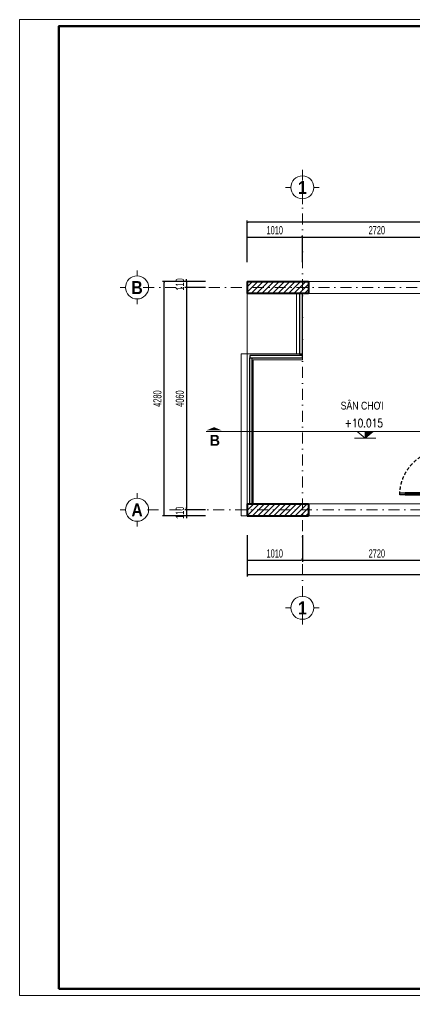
# Model space of a CAD drawing. Header units: millimetres. Extents: x 2565303 to 2664360, y -865723 to -262051.
# Drawn here: x 2629635 to 2636850, y -536621 to -518801 of the extents above; entities that cross this region are included whole.
import ezdxf
from ezdxf.enums import TextEntityAlignment as Align

# ---------------------------------------------------------------- set-up
doc = ezdxf.new("R2010")
doc.units = ezdxf.units.MM
doc.header["$LTSCALE"] = 10
doc.header["$MEASUREMENT"] = 0
doc.linetypes.add('DASHDOT', pattern=[1, 0.5, -0.25, 0, -0.25])
doc.linetypes.add('HIDDEN', pattern=[9.525, 6.35, -3.175])
doc.layers.get('0').update_dxf_attribs({"linetype": 'CONTINUOUS'})
doc.layers.get('DEFPOINTS').update_dxf_attribs({"color": 10, "linetype": 'CONTINUOUS'})
for name, color, linetype, lineweight in [('- Nội Thất', 83, 'CONTINUOUS', 25), ('-thay1', 7, 'CONTINUOUS', 18), ('LC Dim', 8, 'CONTINUOUS', 13), ('LC Hatch', 252, 'CONTINUOUS', 5), ('LC ISO', 153, 'CONTINUOUS', 13), ('LC Khac', 4, 'CONTINUOUS', 9), ('LC MANH DUT', 35, 'HIDDEN', 5), ('LC Net dam2', 6, 'CONTINUOUS', 40), ('LC Net manh', 250, 'CONTINUOUS', 5), ('LC Net truc', 134, 'DASHDOT', 5), ('LC Text1', 20, 'CONTINUOUS', 13), ('LC Text2', 7, 'CONTINUOUS', 13)]:
    doc.layers.add(name, color=color, linetype=linetype, lineweight=lineweight)
doc.layers.add('Khungten_LCDI', color=7, linetype='CONTINUOUS')
doc.layers.add('M3', color=3, linetype='CONTINUOUS')
doc.styles.add('HOATBIF', font='hoatbif.shx', dxfattribs={"width": 0.65})
doc.styles.add('Khungten', font='', dxfattribs={"width": 0.9, "height": 5000})
doc.styles.add('LC 1', font='')
doc.styles.add('T1', font='Vnsimli.shx', dxfattribs={"width": 0.7})
doc.styles.add('T2', font='', dxfattribs={"width": 0.8})
doc.styles.add('Title', font='', dxfattribs={"width": 0.8})
doc.styles.get('Khungten').set_extended_font_data('.VnAvantH')
doc.styles.get('LC 1').set_extended_font_data('.VnAvantH', bold=True)
doc.styles.get('T2').set_extended_font_data('.VnArialH')
doc.styles.get('Title').set_extended_font_data('.VnBlackH')
doc.dimstyles.new('1-100 (1-60)', dxfattribs={"dimscale": 60, "dimtxt": 2.5, "dimasz": 0.35, "dimexe": 0.5, "dimexo": 0, "dimgap": 0.8, "dimtad": 1, "dimdec": 0, "dimzin": 0, "dimdsep": 46, "dimtxsty": 'HOATBIF', "dimblk1": 'DOT', "dimblk2": 'DOT', "dimsah": 1, "dimcen": -1, "dimdle": 1, "dimclrd": 256, "dimclre": 256, "dimclrt": 4, "dimadec": 3, "dimazin": 2, "dimtfac": 0.333333, "dimtdec": 0, "dimtix": 1, "dimtmove": 2, "dimatfit": 3, "dimldrblk": 'DOT', "dimfxl": 1, "dimtvp": 0.833333, "dimtolj": 1, "dimtzin": 0, "dimarcsym": 0})

# ---------------------------------------------------------------- blocks, each defined once
blk = doc.blocks.new('DOT')
at = {"layer": 'M3', "color": 0, "linetype": 'ByBlock'}
blk.add_line((-0.5, 0), (-1, 0), dxfattribs=at)
at = {"layer": 'M3', "color": 0, "linetype": 'ByBlock', "const_width": 0.5}
blk.add_lwpolyline([(-0.25, 0, 1), (0.25, 0, 1)], format="xyb", close=True, dxfattribs=at)
blk = doc.blocks.new('*D104')
at = {"layer": 'DEFPOINTS', "color": 0, "transparency": 16777216}
for p in [(2634803, -522772), (2633793, -523231), (2634803, -523231)]:
    blk.add_point(p, dxfattribs=at)
at = {"layer": 'LC Dim', "lineweight": -2, "transparency": 16777216}
for p, q in [((2633793, -523231), (2633793, -522742)), ((2633814, -522772), (2634782, -522772)), ((2634803, -523231), (2634803, -522742))]:
    blk.add_line(p, q, dxfattribs=at)
at = {"layer": 'LC Dim', "lineweight": -2, "transparency": 16777216, "xscale": 21, "yscale": 21, "zscale": 21, "rotation": 180}
blk.add_blockref('DOT', (2633793, -522772), dxfattribs=at)
at = {"layer": 'LC Dim', "lineweight": -2, "transparency": 16777216, "xscale": 21, "yscale": 21, "zscale": 21}
blk.add_blockref('DOT', (2634803, -522772), dxfattribs=at)
at = {"layer": 'LC Dim', "color": 4, "transparency": 16777216, "insert": (2634298, -522649), "char_height": 150, "attachment_point": 5, "style": 'HOATBIF'}
blk.add_mtext('\\A1;1010', dxfattribs=at)
blk = doc.blocks.new('*D105')
at = {"layer": 'DEFPOINTS', "color": 0, "transparency": 16777216}
for p in [(2637523, -522772), (2634803, -523231), (2637523, -523231)]:
    blk.add_point(p, dxfattribs=at)
at = {"layer": 'LC Dim', "lineweight": -2, "transparency": 16777216}
for p, q in [((2634803, -523231), (2634803, -522742)), ((2634824, -522772), (2637502, -522772)), ((2637523, -523231), (2637523, -522742))]:
    blk.add_line(p, q, dxfattribs=at)
at = {"layer": 'LC Dim', "lineweight": -2, "transparency": 16777216, "xscale": 21, "yscale": 21, "zscale": 21, "rotation": 180}
blk.add_blockref('DOT', (2634803, -522772), dxfattribs=at)
at = {"layer": 'LC Dim', "lineweight": -2, "transparency": 16777216, "xscale": 21, "yscale": 21, "zscale": 21}
blk.add_blockref('DOT', (2637523, -522772), dxfattribs=at)
at = {"layer": 'LC Dim', "color": 4, "transparency": 16777216, "insert": (2636163, -522649), "char_height": 150, "attachment_point": 5, "style": 'HOATBIF'}
blk.add_mtext('\\A1;2720', dxfattribs=at)
blk = doc.blocks.new('*D110')
at = {"layer": 'DEFPOINTS', "color": 0, "transparency": 16777216}
for p in [(2633793, -522502), (2633793, -523231), (2648693, -523231)]:
    blk.add_point(p, dxfattribs=at)
at = {"layer": 'LC Dim', "lineweight": -2, "transparency": 16777216}
for p, q in [((2633793, -523231), (2633793, -522472)), ((2648693, -523231), (2648693, -522472)), ((2648672, -522502), (2633814, -522502))]:
    blk.add_line(p, q, dxfattribs=at)
at = {"layer": 'LC Dim', "lineweight": -2, "transparency": 16777216, "xscale": 21, "yscale": 21, "zscale": 21, "rotation": 180}
blk.add_blockref('DOT', (2633793, -522502), dxfattribs=at)
at = {"layer": 'LC Dim', "lineweight": -2, "transparency": 16777216, "xscale": 21, "yscale": 21, "zscale": 21}
blk.add_blockref('DOT', (2648693, -522502), dxfattribs=at)
at = {"layer": 'LC Dim', "color": 4, "transparency": 16777216, "insert": (2641613, -522379), "char_height": 150, "attachment_point": 5, "style": 'HOATBIF'}
blk.add_mtext('\\A1;14900', dxfattribs=at)
blk = doc.blocks.new('*D111')
at = {"layer": 'DEFPOINTS', "color": 0, "transparency": 16777216}
for p in [(2633793, -528214), (2634803, -528214), (2634803, -528674)]:
    blk.add_point(p, dxfattribs=at)
at = {"layer": 'LC Dim', "lineweight": -2, "transparency": 16777216}
for p, q in [((2633793, -528214), (2633793, -528704)), ((2634803, -528214), (2634803, -528704)), ((2633814, -528674), (2634782, -528674))]:
    blk.add_line(p, q, dxfattribs=at)
at = {"layer": 'LC Dim', "lineweight": -2, "transparency": 16777216, "xscale": 21, "yscale": 21, "zscale": 21, "rotation": 180}
blk.add_blockref('DOT', (2633793, -528674), dxfattribs=at)
at = {"layer": 'LC Dim', "lineweight": -2, "transparency": 16777216, "xscale": 21, "yscale": 21, "zscale": 21}
blk.add_blockref('DOT', (2634803, -528674), dxfattribs=at)
at = {"layer": 'LC Dim', "color": 4, "transparency": 16777216, "insert": (2634298, -528551), "char_height": 150, "attachment_point": 5, "style": 'HOATBIF'}
blk.add_mtext('\\A1;1010', dxfattribs=at)
blk = doc.blocks.new('*D112')
at = {"layer": 'DEFPOINTS', "color": 0, "transparency": 16777216}
for p in [(2634803, -528214), (2637523, -528214), (2637523, -528674)]:
    blk.add_point(p, dxfattribs=at)
at = {"layer": 'LC Dim', "lineweight": -2, "transparency": 16777216}
for p, q in [((2634803, -528214), (2634803, -528704)), ((2637523, -528214), (2637523, -528704)), ((2634824, -528674), (2637502, -528674))]:
    blk.add_line(p, q, dxfattribs=at)
at = {"layer": 'LC Dim', "lineweight": -2, "transparency": 16777216, "xscale": 21, "yscale": 21, "zscale": 21, "rotation": 180}
blk.add_blockref('DOT', (2634803, -528674), dxfattribs=at)
at = {"layer": 'LC Dim', "lineweight": -2, "transparency": 16777216, "xscale": 21, "yscale": 21, "zscale": 21}
blk.add_blockref('DOT', (2637523, -528674), dxfattribs=at)
at = {"layer": 'LC Dim', "color": 4, "transparency": 16777216, "insert": (2636163, -528551), "char_height": 150, "attachment_point": 5, "style": 'HOATBIF'}
blk.add_mtext('\\A1;2720', dxfattribs=at)
blk = doc.blocks.new('*D117')
at = {"layer": 'DEFPOINTS', "color": 0, "transparency": 16777216}
for p in [(2633793, -528214), (2648693, -528214), (2633793, -528943)]:
    blk.add_point(p, dxfattribs=at)
at = {"layer": 'LC Dim', "lineweight": -2, "transparency": 16777216}
for p, q in [((2633793, -528214), (2633793, -528973)), ((2648693, -528214), (2648693, -528973)), ((2648672, -528943), (2633814, -528943))]:
    blk.add_line(p, q, dxfattribs=at)
at = {"layer": 'LC Dim', "lineweight": -2, "transparency": 16777216, "xscale": 21, "yscale": 21, "zscale": 21, "rotation": 180}
blk.add_blockref('DOT', (2633793, -528943), dxfattribs=at)
at = {"layer": 'LC Dim', "lineweight": -2, "transparency": 16777216, "xscale": 21, "yscale": 21, "zscale": 21}
blk.add_blockref('DOT', (2648693, -528943), dxfattribs=at)
at = {"layer": 'LC Dim', "color": 4, "transparency": 16777216, "insert": (2641613, -528820), "char_height": 150, "attachment_point": 5, "style": 'HOATBIF'}
blk.add_mtext('\\A1;14900', dxfattribs=at)
blk = doc.blocks.new('*D118')
at = {"layer": 'DEFPOINTS', "color": 0, "transparency": 16777216}
for p in [(2632688, -523693), (2633033, -523583), (2633033, -523693)]:
    blk.add_point(p, dxfattribs=at)
at = {"layer": 'LC Dim', "lineweight": -2, "transparency": 16777216}
for p, q in [((2632688, -523562), (2632688, -523541)), ((2633033, -523583), (2632658, -523583)), ((2633033, -523693), (2632658, -523693)), ((2632688, -523583), (2632688, -523693)), ((2632688, -523714), (2632688, -523735))]:
    blk.add_line(p, q, dxfattribs=at)
at = {"layer": 'LC Dim', "lineweight": -2, "transparency": 16777216, "xscale": 21, "yscale": 21, "zscale": 21}
for p, rotation in [((2632688, -523583), 270), ((2632688, -523693), 90)]:
    blk.add_blockref('DOT', p, dxfattribs=dict(at, rotation=rotation))
at = {"layer": 'LC Dim', "color": 4, "transparency": 16777216, "insert": (2632565, -523638), "char_height": 150, "attachment_point": 5, "rotation": 90, "style": 'HOATBIF'}
blk.add_mtext('\\A1;110', dxfattribs=at)
blk = doc.blocks.new('*D119')
at = {"layer": 'DEFPOINTS', "color": 0, "transparency": 16777216}
for p in [(2633033, -523693), (2632688, -527753), (2633033, -527753)]:
    blk.add_point(p, dxfattribs=at)
at = {"layer": 'LC Dim', "lineweight": -2, "transparency": 16777216}
for p, q in [((2633033, -523693), (2632658, -523693)), ((2632688, -523714), (2632688, -527732)), ((2633033, -527753), (2632658, -527753))]:
    blk.add_line(p, q, dxfattribs=at)
at = {"layer": 'LC Dim', "lineweight": -2, "transparency": 16777216, "xscale": 21, "yscale": 21, "zscale": 21}
for p, rotation in [((2632688, -523693), 90), ((2632688, -527753), 270)]:
    blk.add_blockref('DOT', p, dxfattribs=dict(at, rotation=rotation))
at = {"layer": 'LC Dim', "color": 4, "transparency": 16777216, "insert": (2632565, -525723), "char_height": 150, "attachment_point": 5, "rotation": 90, "style": 'HOATBIF'}
blk.add_mtext('\\A1;4060', dxfattribs=at)
blk = doc.blocks.new('*D120')
at = {"layer": 'DEFPOINTS', "color": 0, "transparency": 16777216}
for p in [(2633033, -527753), (2632688, -527863), (2633033, -527863)]:
    blk.add_point(p, dxfattribs=at)
at = {"layer": 'LC Dim', "lineweight": -2, "transparency": 16777216}
for p, q in [((2633033, -527753), (2632658, -527753)), ((2632688, -527732), (2632688, -527711)), ((2632688, -527753), (2632688, -527863)), ((2633033, -527863), (2632658, -527863)), ((2632688, -527884), (2632688, -527905))]:
    blk.add_line(p, q, dxfattribs=at)
at = {"layer": 'LC Dim', "lineweight": -2, "transparency": 16777216, "xscale": 21, "yscale": 21, "zscale": 21}
for p, rotation in [((2632688, -527753), 270), ((2632688, -527863), 90)]:
    blk.add_blockref('DOT', p, dxfattribs=dict(at, rotation=rotation))
at = {"layer": 'LC Dim', "color": 4, "transparency": 16777216, "insert": (2632565, -527808), "char_height": 150, "attachment_point": 5, "rotation": 90, "style": 'HOATBIF'}
blk.add_mtext('\\A1;110', dxfattribs=at)
blk = doc.blocks.new('*D121')
at = {"layer": 'DEFPOINTS', "color": 0, "transparency": 16777216}
for p in [(2632278, -523583), (2633033, -523583), (2633033, -527863)]:
    blk.add_point(p, dxfattribs=at)
at = {"layer": 'LC Dim', "lineweight": -2, "transparency": 16777216}
for p, q in [((2633033, -523583), (2632248, -523583)), ((2632278, -527842), (2632278, -523604)), ((2633033, -527863), (2632248, -527863))]:
    blk.add_line(p, q, dxfattribs=at)
at = {"layer": 'LC Dim', "lineweight": -2, "transparency": 16777216, "xscale": 21, "yscale": 21, "zscale": 21}
for p, rotation in [((2632278, -523583), 90), ((2632278, -527863), 270)]:
    blk.add_blockref('DOT', p, dxfattribs=dict(at, rotation=rotation))
at = {"layer": 'LC Dim', "color": 4, "transparency": 16777216, "insert": (2632155, -525723), "char_height": 150, "attachment_point": 5, "rotation": 90, "style": 'HOATBIF'}
blk.add_mtext('\\A1;4280', dxfattribs=at)
blk = doc.blocks.new('*U49')
blk.add_line((-70, 100), (-70, 730))
for points in [[(-50, 0), (-50, 830), (-90, 830), (-90, 0)], [(-50, 100), (-90, 100), (-90, 730), (-50, 730)], [(0, -110), (-60, -110), (-60, -40), (-50, -40), (-50, 0), (0, 0)], [(-930, -110), (-870, -110), (-870, -40), (-880, -40), (-880, 0), (-930, 0)]]:
    blk.add_lwpolyline(points, close=True)
at = {"linetype": 'HIDDEN'}
blk.add_arc((-50, 0), 830, 90, 180, dxfattribs=at)
blk = doc.blocks.new('lcdi fix')
at = {"layer": 'DEFPOINTS', "lineweight": 0}
blk.add_lwpolyline([(-1200, -14850), (-1200, 14850), (40800, 14850), (40800, -14850)], close=True, dxfattribs=at)
at = {"layer": 'Khungten_LCDI', "color": 5, "lineweight": 60}
blk.add_lwpolyline([(0, -14650), (0, 14650), (40600, 14650), (40600, -14650)], close=True, dxfattribs=at)
at = {"color": 7, "style": 'Khungten', "width": 0.8}
for tag, p in [('REVISION', (39499, -10746)), ('NGAYHT', (39546, -11609))]:
    blk.add_attdef(tag, text='', height=200, dxfattribs=at).set_placement(p, align=Align.CENTER)
at = {"layer": 'LC Text1', "style": 'Title', "width": 1.485915}
for tag, p, p2 in [('TENBANVE1', (36913, -8886), (40339, -8886)), ('TENBANVE2', (36913, -9562), (40339, -9562))]:
    blk.add_attdef(tag, text='', height=250, dxfattribs=at).set_placement(p, p2, align=Align.FIT)
at = {"layer": 'LC Text1', "style": 'Title', "width": 0.7}
blk.add_attdef('SOBANVE', text='', height=250, dxfattribs=at).set_placement((39562, -13896), align=Align.CENTER)
blk = doc.blocks.new('TTRUC')
at = {"layer": 'LC ISO'}
for p, q in [((0, 6.95), (0, 10.13)), ((-6.95, 0), (-10.13, 0)), ((6.95, 0), (10.13, 0)), ((0, -6.95), (0, -10.13))]:
    blk.add_line(p, q, dxfattribs=at)
at = {"layer": 'LC Net manh'}
blk.add_circle((0, 0), 6.95, dxfattribs=at)
blk = doc.blocks.new('Caodo1')
at = {"layer": 'LC Text1'}
blk.add_hatch(color=256, dxfattribs=at).paths.add_polyline_path([(0, 200), (0, 0), (243, 200)])
for p, q in [((324, 0), (-324, 0)), ((0, 0), (0, 200))]:
    blk.add_line(p, q, dxfattribs=at)
blk.add_lwpolyline([(-243, 200), (243, 200), (0, 0), (0, 0)], close=True, dxfattribs=at)
at = {"layer": 'LC Text1', "style": 'T1', "width": 0.8}
blk.add_attdef('%%P0,00', text='', height=250, dxfattribs=at).set_placement((-39, 460), align=Align.MIDDLE_CENTER)

msp = doc.modelspace()

# ---------------------------------------------------------------- hatches: boundary and pattern name
at = {"layer": 'LC Hatch', "ltscale": 0.3}
h = msp.add_hatch(dxfattribs=at)
h.set_pattern_fill('ANSI31', color=256, scale=550, style=0)
h.set_pattern_definition([(45, (0, -71095.97), (-48.6135912, 48.6135912), [])])
h.paths.add_polyline_path([(2641722.7, -523952.6), (2641422.7, -523952.6), (2641422.7, -523802.6), (2641367.7, -523802.6), (2641367.7, -524007.6), (2641722.7, -524007.6)], flags=17)
h.paths.add_polyline_path([(2637522.7, -525952.6), (2637412.7, -525952.6), (2637412.7, -526602.6), (2637522.7, -526602.6)])
h.paths.add_polyline_path([(2645662.7, -527642.6), (2645552.7, -527642.6), (2645552.7, -527752.6), (2640222.7, -527752.6), (2640112.7, -527752.6), (2637522.7, -527752.6), (2637522.7, -527532.6), (2637412.7, -527532.6), (2637412.7, -527862.6), (2645662.7, -527862.6)])
h.paths.add_polyline_path([(2645662.7, -525802.6), (2645552.7, -525802.6), (2645552.7, -526712.6), (2645662.7, -526712.6)])
h.paths.add_polyline_path([(2645662.7, -523582.6), (2637412.7, -523582.6), (2637412.7, -524752.6), (2637522.7, -524752.6), (2637522.7, -523802.6), (2641722.7, -523802.6), (2641722.7, -526452.6), (2641832.7, -526452.6), (2641832.7, -523802.6), (2644132.7, -523802.6), (2644132.7, -526452.6), (2644242.7, -526452.6), (2644242.7, -523802.6), (2645552.7, -523802.6), (2645552.7, -524602.6), (2645662.7, -524602.6)])
h.paths.add_polyline_path([(2634912.7, -527642.6), (2633792.7, -527642.6), (2633792.7, -527862.6), (2634912.7, -527862.6)])
h.paths.add_polyline_path([(2634912.7, -523582.6), (2633792.7, -523582.6), (2633792.7, -523802.6), (2634912.7, -523802.6)])

# ---------------------------------------------------------------- linework, layer by layer
at = {"layer": '- Nội Thất'}
for points in [[(2634802.7, -523802.6), (2634750.4, -523802.6), (2634750.4, -524902.6), (2634802.7, -524902.6)], [(2634802.7, -524935.3), (2633841.9, -524935.3), (2633841.9, -524975.4), (2634802.7, -524975.4)], [(2633841.9, -524975.4), (2633878.8, -524975.4), (2633878.8, -527642.6), (2633841.9, -527642.6)]]:
    msp.add_lwpolyline(points, close=True, dxfattribs=at)
at = {"layer": '-thay1'}
for p, q in [((2633792.7, -524902.6), (2633792.7, -523802.6)), ((2634692.7, -523802.6), (2634692.7, -524902.6)), ((2634802.7, -524902.6), (2633682.7, -524902.6)), ((2633682.7, -524902.6), (2633682.7, -527862.6)), ((2633792.7, -527642.6), (2633792.7, -524902.6)), ((2634802.7, -524902.6), (2634802.7, -525012.6)), ((2633902.7, -527642.6), (2633902.7, -525012.6)), ((2634802.7, -525012.6), (2633902.7, -525012.6)), ((2633792.7, -527862.6), (2633682.7, -527862.6))]:
    msp.add_line(p, q, dxfattribs=at)
for points in [[(2634912.7, -523582.6), (2637412.7, -523582.6), (2637412.7, -523802.6), (2634912.7, -523802.6)], [(2634912.7, -527642.6), (2637412.7, -527642.6), (2637412.7, -527862.6), (2634912.7, -527862.6)]]:
    msp.add_lwpolyline(points, close=True, dxfattribs=at)
at = {"layer": 'LC Khac', "color": 1, "ltscale": 2}
msp.add_line((2633335.4, -526325), (2633044.1, -526325), dxfattribs=at)
msp.add_lwpolyline([(2633189.8, -526244.6, 0, 282.9, 0), (2633189.8, -526303, 165, 165, 0)], format="xyseb", dxfattribs=at)
at = {"layer": 'LC MANH DUT', "ltscale": 300}
msp.add_line((2633286.7, -526325), (2642181.9, -526325), dxfattribs=at)
at = {"layer": 'LC Net dam2'}
for p, q in [((2633792.7, -523582.6), (2633792.7, -523802.6)), ((2633792.7, -523582.6), (2634912.7, -523582.6)), ((2634912.7, -523582.6), (2634912.7, -523802.6)), ((2634912.7, -523802.6), (2633792.7, -523802.6)), ((2633792.7, -527642.6), (2634912.7, -527642.6)), ((2633792.7, -527642.6), (2633792.7, -527862.6)), ((2634912.7, -527642.6), (2634912.7, -527862.6)), ((2633792.7, -527862.6), (2634912.7, -527862.6))]:
    msp.add_line(p, q, dxfattribs=at)
at = {"layer": 'LC Net truc', "ltscale": 40}
for p, q in [((2634802.7, -521542.9), (2634802.7, -529868.7)), ((2650100.4, -523692.6), (2631888.3, -523692.6)), ((2650179.1, -527752.6), (2631930.1, -527752.6))]:
    msp.add_line(p, q, dxfattribs=at)

# ---------------------------------------------------------------- block references
at = {"layer": '- Nội Thất', "xscale": -1, "rotation": 90}
msp.add_blockref('*U49', (2637412.7, -527532.6), dxfattribs=at)
at = {"layer": '-thay1', "xscale": 0.6000000155618181, "yscale": 0.6000000155618181, "zscale": 0.6000000155618181}
msp.add_blockref('lcdi fix', (2630355.3, -527710.9), dxfattribs=at)
at = {"layer": 'LC ISO', "xscale": 30.23532588053422, "yscale": 30.23532588053422, "zscale": 30.23532588053422}
for p in [(2634802.7, -521865.4), (2631782.8, -523692.6), (2631782.8, -527752.6), (2634802.7, -529542.2)]:
    msp.add_blockref('TTRUC', p, dxfattribs=at)
at = {"layer": 'LC Text1'}
ref = msp.add_blockref('Caodo1', (2635947.1, -526445.1), dxfattribs=dict(at, xscale=0.5999999999992269, yscale=0.5999999999992269, zscale=0.5999999999992269))
ref.add_attrib('%%P0,00', '+10.015', dxfattribs={"layer": 'LC Text2', "height": 150, "style": 'T1', "width": 0.8}).set_placement((2635923.7, -526169.4), align=Align.MIDDLE_CENTER)

# ---------------------------------------------------------------- texts
at = {"ltscale": 2, "style": 'LC 1'}
msp.add_attdef('B', text='B', height=198, dxfattribs=at).set_placement((2633202.8, -526484.9), align=Align.MIDDLE_CENTER)
at = {"layer": 'LC Text1', "ltscale": 0.2, "style": 'LC 1', "width": 0.9}
for s, p in [('1', (2634802.7, -522058)), ('b', (2631782.8, -523885.2)), ('a', (2631782.8, -527945.2)), ('1', (2634802.7, -529734.8))]:
    msp.add_text(s, height=236.7, dxfattribs=at).set_placement(p, align=Align.BOTTOM_CENTER)
at = {"layer": 'LC Text2', "style": 'T2', "width": 0.8}
msp.add_text('s©n ch¬i', height=142.56, dxfattribs=at).set_placement((2635501.5, -525922.3))

# ---------------------------------------------------------------- dimensions: what is measured, and where the dimension line sits
at = {"layer": 'LC Dim'}
for base, p1, p2, picture, middle in [((2633792.7, -522501.9), (2648692.7, -523231.4), (2633792.7, -523231.4), '*D110', (2641612.7, -522378.9)), ((2633792.7, -528943.2), (2648692.7, -528213.7), (2633792.7, -528213.7), '*D117', (2641612.7, -528820.2))]:
    dim = msp.add_linear_dim(base=base, p1=p1, p2=p2, dimstyle='1-100 (1-60)', dxfattribs=at)
    dim.commit()
    dim.dimension.update_dxf_attribs({"geometry": picture, "text_midpoint": middle, "dimtype": 160})
for base, p1, p2, picture, middle in [((2634802.7, -522771.6), (2633792.7, -523231.4), (2634802.7, -523231.4), '*D104', (2634297.7, -522648.6)), ((2637522.7, -522771.6), (2634802.7, -523231.4), (2637522.7, -523231.4), '*D105', (2636162.7, -522648.6)), ((2634802.7, -528673.6), (2633792.7, -528213.7), (2634802.7, -528213.7), '*D111', (2634297.7, -528550.6)), ((2637522.7, -528673.6), (2634802.7, -528213.7), (2637522.7, -528213.7), '*D112', (2636162.7, -528550.6))]:
    dim = msp.add_linear_dim(base=base, p1=p1, p2=p2, dimstyle='1-100 (1-60)', dxfattribs=at)
    dim.commit()
    dim.dimension.update_dxf_attribs({"geometry": picture, "text_midpoint": middle})
for base, p1, p2, picture, middle in [((2632688.1, -523692.6), (2633033.1, -523582.6), (2633033.1, -523692.6), '*D118', (2632565.1, -523637.6)), ((2632278.2, -523582.6), (2633033.1, -527862.6), (2633033.1, -523582.6), '*D121', (2632155.2, -525722.6)), ((2632688.1, -527752.6), (2633033.1, -523692.6), (2633033.1, -527752.6), '*D119', (2632565.1, -525722.6)), ((2632688.1, -527862.6), (2633033.1, -527752.6), (2633033.1, -527862.6), '*D120', (2632565.1, -527807.6))]:
    dim = msp.add_linear_dim(base=base, p1=p1, p2=p2, angle=90, dimstyle='1-100 (1-60)', dxfattribs=at)
    dim.commit()
    dim.dimension.update_dxf_attribs({"geometry": picture, "text_midpoint": middle})

doc.saveas('drawing.dxf')
